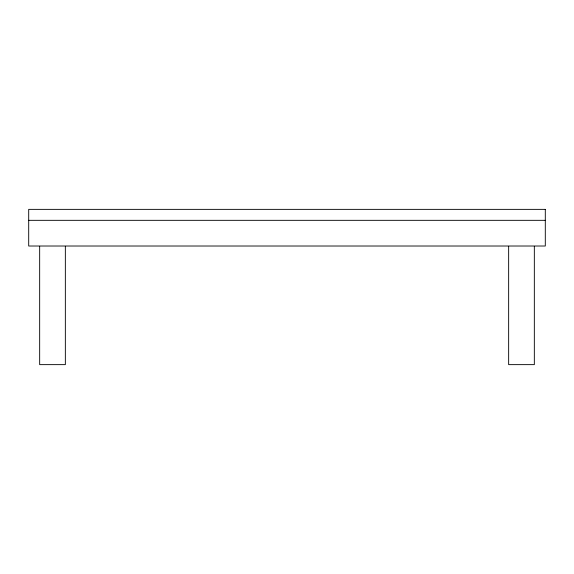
<?xml version="1.0" encoding="UTF-8"?>
<svg xmlns="http://www.w3.org/2000/svg" width="574" height="574" viewBox="0 0 574 574"><rect width="100%" height="100%" fill="white"/><g stroke="black" fill="none" stroke-linecap="round" stroke-linejoin="round"><path stroke-width="0.86" d="M28.7 220.33L545.3 220.33M534.337 246.325L534.337 364.634L508.65 364.634L508.65 246.325M65.35 246.325L65.35 364.634L39.663 364.634L39.663 246.325M545.3 209.367L28.7 209.367L28.7 246.016L545.3 246.016L545.3 209.367"/></g></svg>
